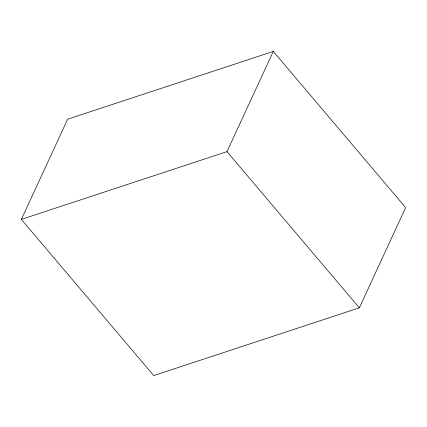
<?xml version="1.0" encoding="UTF-8"?>
<svg xmlns="http://www.w3.org/2000/svg" width="427" height="427" viewBox="0 0 427 427"><rect width="100%" height="100%" fill="white"/><g stroke="black" fill="none" stroke-linecap="round" stroke-linejoin="round"><path stroke-width="0.64" d="M21.35 219.398L67.658 119.176L273.301 51.416L405.65 207.602L359.342 307.824L153.699 375.584L21.35 219.398L226.988 151.638L273.301 51.416M226.988 151.638L359.342 307.824"/></g></svg>
